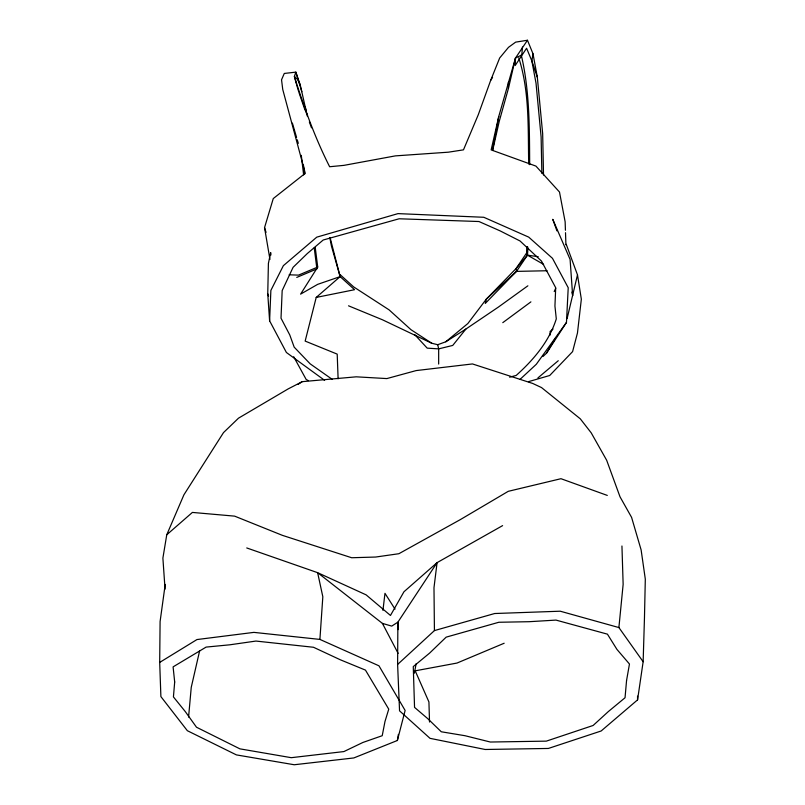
<?xml version="1.0" encoding="UTF-8"?>
<svg xmlns="http://www.w3.org/2000/svg" width="805" height="805" viewBox="0 0 805 805"><rect width="100%" height="100%" fill="white"/><g stroke="black" fill="none" stroke-linecap="round" stroke-linejoin="round"><path stroke-width="1.21" d="M165.045 589.129L162.892 558.106L166.756 534.782L183.922 494.803L223.508 432.597L238.511 418.167L288.2 388.885L302.227 381.661L356.213 376.821L386.853 378.581L416.165 370.582L472.465 363.941L532.689 383.442L541.534 387.577L580.294 418.821L591.212 432.849L606.668 460.259L620.011 496.796L631.583 517.363L641.122 549.916L645.308 579.137L644.463 617.918L643.145 661.74L637.56 699.887L601.144 730.99L548.386 748.449L485.194 749.485L430.011 738.336L399.552 710.845L397.61 664.437L397.881 622.164L437.075 562.645L502.612 525.625M159.692 662.414L196.973 639.552L253.897 632.378L319.907 639.412L378.964 665.816L405.126 710.463L397.378 740.489L353.818 757.948L294.238 764.75L236.418 754.899L187.354 730.709L160.889 696.597L159.692 662.414L160.094 621.53L165.216 584.42M527.768 247.709L527.456 255.155L516.146 268.478L486.361 299.088L485.274 303.445L516.478 271.386L527.456 255.155L527.567 246.602M324.596 380.312L286.399 352.489L269.605 320.823L267.753 293.775L268.407 263.366L270.681 252.589L270.933 254.994M438.665 364.051L438.665 348.877L437.729 344.711L431.792 343.262L382.486 319.796L348.525 305.809M543.627 264.412L527.456 255.155L526.621 252.971L526.873 246.813M269.605 320.823L270.872 290.414L283.36 265.68L316.768 237.153L397.992 213.617L483.805 217.28L528.714 237.123L552.471 258.314L568.219 287.727L566.468 322.433L546.474 353.224L542.973 356.514M537.327 77.21L532.99 53.744L527.466 40.25L515.482 58.061L515.17 65.527L526.591 48.25L531.874 60.959L537.327 77.21L542.661 133.56L543.516 174.977M319.907 639.412L322.825 596.767L317.633 572.677L246.733 547.943M522.455 47.042L521.801 54.911L515.482 58.061L498.748 116.504L491.161 149.901L535.939 166.102L559.495 192.033L565.14 221.808L565.432 230.28M188.581 717.084L191.248 687.349L199.63 650.842M643.145 661.74L618.894 627.558L623.14 584.38L621.943 546.001M382.949 610.351L384.971 593.335L395.024 609.123M416.145 663.733L414.364 673.171M532.99 53.744L531.874 60.959L536.029 83.237L541.111 136.971L541.876 173.327M397.378 740.489L398.395 734.361M492.539 150.485L498.748 116.504M492.65 150.475L499.281 121.193L508.428 88.47L515.482 58.061M567.092 318.609L577.487 274.877L566.217 244.257M330.171 237.938L340.133 276.618L316.214 297.427L305.155 341.089L337.204 354.12L338.11 378.803M269.947 259.401L264.543 227.624L273.267 198.563L305.266 173.286L282.746 89.456L281.539 79.786L284.286 73.446L295.838 72.138L300.245 84.998L307.319 116.141M527.466 40.25L515.653 42.132L508.498 47.334L499.664 58L490.678 80.359L478.271 114.753L463.479 149.851L448.385 152.185L395.386 155.878L343.976 165.357L329.637 166.736C315.007 137.856 304.008 107.337 294.389 76.465L295.838 72.138L301.845 91.679M315.208 247.276L317.723 267.049L300.597 294.137L317.663 284.356L340.133 276.618L354.572 289.699L316.214 297.427M554.212 291.571L555.702 288.271M546.474 353.224L550.711 346.1M551.928 344.057L554.957 338.975M490.678 80.359L492.569 77.371M526.621 252.971L516.146 268.478L516.478 271.386L486.361 299.088L467.846 323.54L445.789 341.773L437.729 344.711M566.468 322.433L536.301 364.283L520.111 379.316M527.869 285.815L498.365 307.097L465.874 329.064L452.732 345.436L438.665 348.877L427.203 348.142L414.676 334.578M397.61 664.437L434.428 630.587L494.673 613.521L560.24 611.206L618.894 627.558M166.756 534.782L192.395 512.423L234.617 516.136L282.384 535.345L351.674 557.744L375.653 557.04L398.877 553.719L460.259 519.648L508.257 491.322L560.974 478.703L607.292 495.417M537.921 377.917L558.268 360.721M553.005 329.094L550.117 331.429L550.167 335.041M502.783 322.654L530.908 301.865M298.081 384.367L302.227 381.661M445.789 341.773L465.874 329.064M317.723 267.049L298.534 275.119L289.146 274.807M296.753 277.413L316.908 268.91L314.232 247.88M504.161 643.245L457.019 663.048L415.199 670.827L428.924 701.95L429.528 722.025M528.483 381.661L549.704 375.502L572.596 351.604L577.467 332.978L581.341 299.188L577.487 274.877M509.646 377.203L516.216 375.412C533.574 359.815 549.171 341.481 556.295 318.881L554.937 306.041L555.702 287.727L541.473 261.072L520.04 240.977L500.106 230.874L478.965 221.526L399.139 218.779L323.208 240.001L307.349 253.505L293.08 267.33L282.173 290.585L281.015 318.206L289.78 334.971L294.177 347.136L310.156 363.84L332.113 379.286M516.478 271.386L547.068 270.742M527.456 255.155L538.223 256.715M434.428 630.587L433.986 587.71L437.075 562.645L403.949 591.776L390.465 615.453L366.114 594.855L317.633 572.677L382.405 623.382L391.713 626.109L397.881 622.164L398.083 629.631M308.255 380.624L306.131 379.397L293.674 356.685M431.792 343.262L410.983 329.698L389.077 309.855L353.657 286.902L339.881 274.414M382.405 623.382L398.143 653.388M300.245 84.998L297.679 79.564L294.389 76.465L296.351 83.871M518.762 57.819C529.73 91.901 527.929 128.599 528.714 164.039M309.341 121.937L311.495 127.794M556.939 230.874L552.763 219.312L570.091 259.411L572.657 295.707L571.942 292.054M267.753 293.775L268.598 296.129M298.947 92.484L305.055 110.235M264.543 227.624L266.063 232.363M296.673 84.948L298.625 91.408M292.396 123.135L296.572 137.403M297.266 139.778L298.313 143.35M340.133 276.618L331.469 246.139L329.788 237.525M521.288 55.132C529.72 91.015 529.418 128.005 529.68 164.643M305.286 106.904L306.645 114.219M304.622 174.252L303.364 164.512M303.636 174.927L301.291 155.325M565.513 232.695L565.915 244.801M508.388 82.12L508.428 88.47M637.55 696.124L637.56 699.887M174.685 681.996L173.427 696.909L185.311 711.62L196.501 727.227L239.9 748.851L291.279 757.686L343.916 751.568L362.894 742.462L382.224 735.71L384.981 721.501L388.745 709.155L365.46 670.112L340.294 659.768L313.507 647.27L255.93 641.062L229.747 644.815L206.12 647.089L173.095 666.872L174.685 681.996M626.562 680.507L625.042 697.754L608.338 711.57L593.124 725.476L546.333 741.133L490.346 742.029L465.038 735.72L441.281 731.775L427.676 718.593L414.545 707.374L413.267 666.6L429.629 653.086L446.161 637.147L498.838 622.265L529.137 621.702L555.993 620.092L607.433 634.159L616.942 649.404L629.46 664.014L626.562 680.507"/></g></svg>
